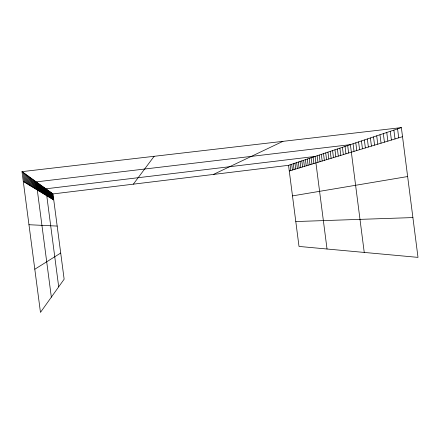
<?xml version="1.0" encoding="UTF-8"?>
<svg xmlns="http://www.w3.org/2000/svg" width="440" height="440" viewBox="0 0 440 440"><rect width="100%" height="100%" fill="white"/><g stroke="black" fill="none" stroke-linecap="round" stroke-linejoin="round"><path stroke-width="0.66" d="M133.342 184.168L154.132 156.299M34.804 269.231L60.709 253.044M213.389 174.444L282.925 141.35M288.536 165.319L401.363 127.6L418 257.378L299.007 246.433L288.536 165.319L52.965 193.93L22 171.639L40.469 312.4L64.136 279.202L52.965 193.93M289.267 170.989L402.529 136.68M292.485 195.894L407.638 176.539M22 171.639L401.363 127.6M295.796 221.546L412.896 217.575M28.963 224.719L57.178 226.078M23.293 181.489L53.746 199.898M52.547 193.633L53.339 199.65M52.123 193.325L52.921 199.397M51.694 193.017L52.498 199.144M51.255 192.704L52.063 198.88M50.809 192.379L51.629 198.616M50.352 192.049L51.178 198.347M49.891 191.719L50.721 198.072M49.418 191.378L50.259 197.791M48.939 191.031L49.786 197.505M48.45 190.68L49.302 197.214M47.949 190.322L48.813 196.917M47.438 189.954L48.312 196.614M46.921 189.58L47.8 196.306M46.392 189.2L47.278 195.987M58.696 286.831L45.854 188.81L315.09 156.442L327.025 249.007M45.298 188.413L46.206 195.338M44.737 188.007L45.656 195.008M44.165 187.594L45.089 194.667M43.577 187.176L44.517 194.315M42.983 186.742L43.929 193.963M42.372 186.307L43.329 193.6M41.745 185.856L42.713 193.232M41.113 185.399L42.086 192.852M40.458 184.927L41.448 192.462M39.792 184.448L40.794 192.066M39.116 183.959L40.123 191.664M38.417 183.458L39.441 191.252M37.708 182.947L38.742 190.828M36.977 182.424L38.022 190.394M51.343 297.143L36.234 181.885L350.383 144.645L364.243 252.434M35.497 181.357L36.564 189.514M34.744 180.813L35.827 189.063M33.974 180.257L35.068 188.606M33.181 179.691L34.287 188.139M32.373 179.108L33.495 187.655M31.543 178.508L32.681 187.165M30.696 177.898L31.845 186.659M29.826 177.271L30.987 186.142M28.936 176.632L30.113 185.614M28.017 175.972L29.211 185.07M27.082 175.296L28.292 184.509M26.12 174.603L27.341 183.937M25.13 173.894L26.373 183.354M24.112 173.162L25.372 182.749M23.073 172.409L24.349 182.127M397.573 128.865L398.723 137.836M393.882 130.103L395.016 138.958M390.275 131.307L391.402 140.052M386.76 132.479L387.871 141.125M383.328 133.628L384.428 142.164M379.979 134.75L381.062 143.187M376.706 135.845L377.779 144.177M373.511 136.912L374.572 145.151M370.392 137.957L371.437 146.102M367.34 138.974L368.374 147.031M364.353 139.97L365.376 147.934M361.438 140.948L362.45 148.825M358.584 141.9L359.584 149.694M355.79 142.835L356.78 150.541M353.056 143.748L354.035 151.371M347.672 145.547L348.629 153.01M345.02 146.432L345.966 153.813M342.425 147.301L343.365 154.605M339.884 148.154L340.813 155.375M337.398 148.984L338.316 156.134M334.956 149.798L335.868 156.877M332.569 150.596L333.471 157.603M330.231 151.377L331.122 158.312M327.938 152.147L328.823 159.011M325.694 152.895L326.568 159.693M323.488 153.632L324.357 160.364M321.327 154.352L322.185 161.018M319.209 155.062L320.062 161.662M317.13 155.76L317.972 162.294M313.088 157.107L313.918 163.526M311.124 157.768L311.944 164.12M309.194 158.411L310.007 164.709M307.302 159.044L308.105 165.286M305.443 159.665L306.24 165.847M303.617 160.276L304.409 166.403M301.824 160.875L302.605 166.953M300.058 161.464L300.834 167.486M298.326 162.041L299.096 168.014M296.626 162.613L297.391 168.531M294.949 163.174L295.708 169.043M293.304 163.724L294.058 169.538M291.687 164.263L292.435 170.032M290.098 164.797L290.834 170.517"/></g></svg>
